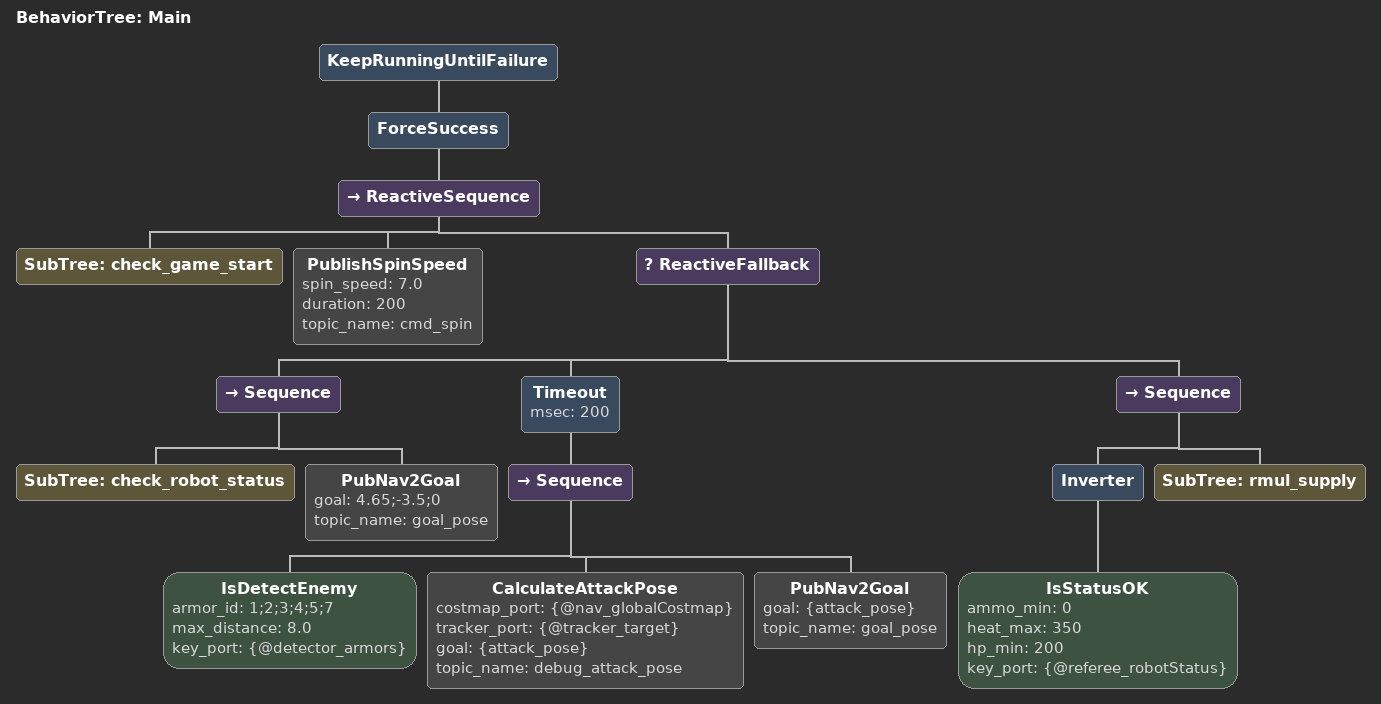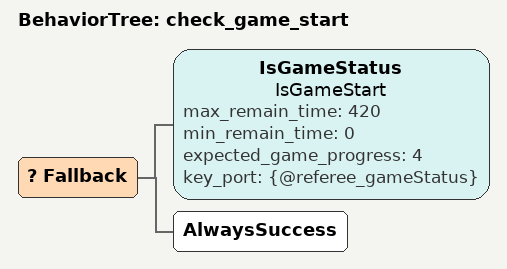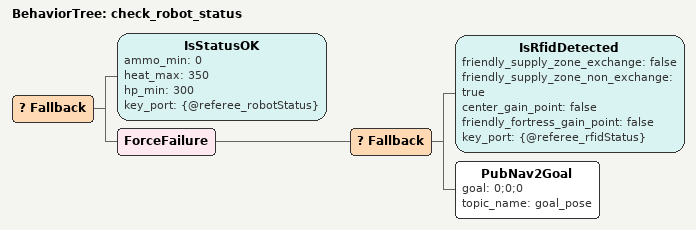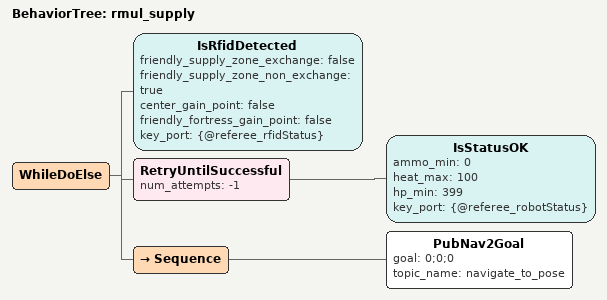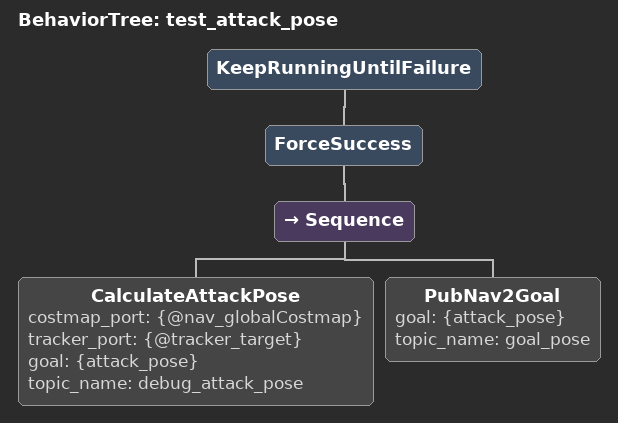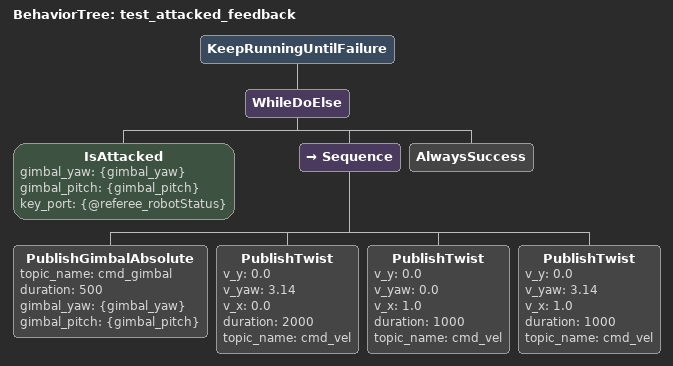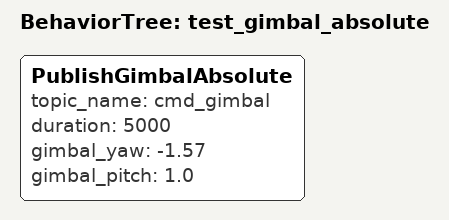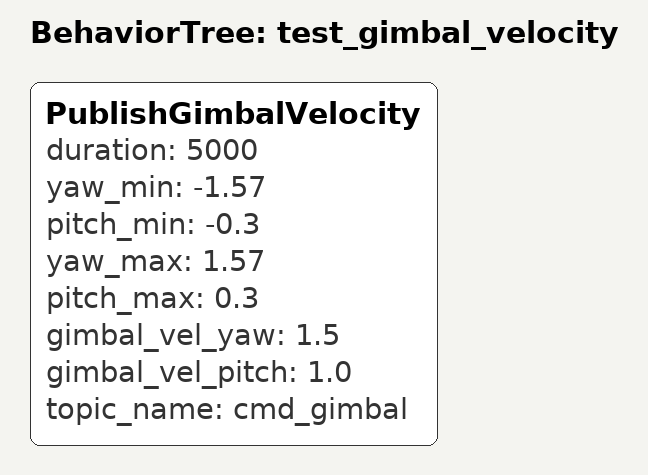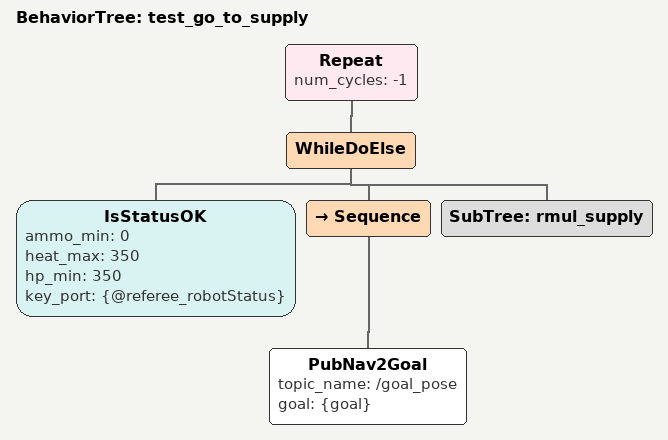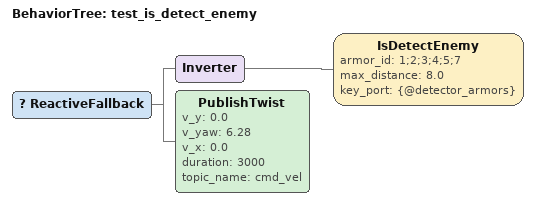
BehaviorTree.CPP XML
<?xml version="1.0" encoding="UTF-8"?>
<root BTCPP_format="4" main_tree_to_execute="Main">
  <!-- ===== Main：统一调度 dev_rm + rmul_2025 ===== -->
  <BehaviorTree ID="Main">
    <KeepRunningUntilFailure>
      <ForceSuccess>
        <ReactiveSequence>
          <!-- 开赛门控 -->
          <SubTree ID="check_game_start"/>

          <!-- 旋转待机（可被上层抢占） -->
          <PublishSpinSpeed spin_speed="7.0" duration="200" topic_name="cmd_spin"/>

          <!-- 优先级：补给 > 战斗(简化版) > 默认点位 -->
          <ReactiveFallback>

            <!-- 1) 状态不 OK -> 补给 -->
            <Sequence>
              <SubTree ID="check_robot_status"/>
              <PubNav2Goal goal="4.65;-3.5;0" topic_name="goal_pose"/>
            </Sequence>

          <Timeout msec="200">
            <Sequence>
              <IsDetectEnemy armor_id="1;2;3;4;5;7" max_distance="8.0" key_port="{@detector_armors}"/>
              <CalculateAttackPose costmap_port="{@nav_globalCostmap}"
                                   tracker_port="{@tracker_target}"
                                   goal="{attack_pose}"
                                   topic_name="debug_attack_pose"/>
              <PubNav2Goal goal="{attack_pose}" topic_name="goal_pose"/>
            </Sequence>
          </Timeout>

            <Sequence>
              <Inverter>
                <IsStatusOK ammo_min="0" heat_max="350" hp_min="200" key_port="{@referee_robotStatus}"/>
              </Inverter>
              <SubTree ID="rmul_supply"/>
            </Sequence>

            <!-- 2) 战斗（最初简化版：检测→计算→发布目标点） -->

            <!-- 3) 默认点位 -->

          </ReactiveFallback>
        </ReactiveSequence>
      </ForceSuccess>
    </KeepRunningUntilFailure>
  </BehaviorTree>

  <!-- ===== rmul_2025：开赛判定 / 状态检查 ===== -->
  <BehaviorTree ID="check_game_start">
    <Fallback>

      <IsGameStatus name="IsGameStart" max_remain_time="420" min_remain_time="0"
                    expected_game_progress="4" key_port="{@referee_gameStatus}"/>
      <AlwaysSuccess/>
    </Fallback>
  </BehaviorTree>

  <BehaviorTree ID="check_robot_status">
    <Fallback>
      <IsStatusOK ammo_min="0" heat_max="350" hp_min="300" key_port="{@referee_robotStatus}"/>
      <ForceFailure>
        <Fallback>
          <IsRfidDetected friendly_supply_zone_exchange="false" friendly_supply_zone_non_exchange="true"
                          center_gain_point="false" friendly_fortress_gain_point="false"
                          key_port="{@referee_rfidStatus}"/>
          <PubNav2Goal goal="0;0;0" topic_name="goal_pose"/>
        </Fallback>
      </ForceFailure>
    </Fallback>
  </BehaviorTree>

  <!-- ===== dev_rm：补给逻辑 ===== -->
  <BehaviorTree ID="rmul_supply">
    <WhileDoElse>
      <IsRfidDetected friendly_supply_zone_exchange="false" friendly_supply_zone_non_exchange="true"
                      center_gain_point="false" friendly_fortress_gain_point="false"
                      key_port="{@referee_rfidStatus}"/>
      <RetryUntilSuccessful num_attempts="-1">
        <IsStatusOK ammo_min="0" heat_max="100" hp_min="399" key_port="{@referee_robotStatus}"/>
      </RetryUntilSuccessful>
      <Sequence>
        <PubNav2Goal goal="0;0;0"
                        topic_name="navigate_to_pose"/>

      </Sequence>

    </WhileDoElse>
  </BehaviorTree>

  <!-- ===== 你的六个测试树：保留用于单独联调 ===== -->
  <BehaviorTree ID="test_attack_pose">
    <KeepRunningUntilFailure>
      <ForceSuccess>
        <Sequence>
          <CalculateAttackPose costmap_port="{@nav_globalCostmap}" tracker_port="{@tracker_target}"
                               goal="{attack_pose}" topic_name="debug_attack_pose"/>
          <PubNav2Goal goal="{attack_pose}" topic_name="goal_pose"/>
        </Sequence>
      </ForceSuccess>
    </KeepRunningUntilFailure>
  </BehaviorTree>

  <BehaviorTree ID="test_attacked_feedback">
    <KeepRunningUntilFailure>
      <WhileDoElse>
        <IsAttacked gimbal_yaw="{gimbal_yaw}" gimbal_pitch="{gimbal_pitch}"
                    key_port="{@referee_robotStatus}"/>
        <Sequence>
          <PublishGimbalAbsolute topic_name="cmd_gimbal" duration="500"
                                 gimbal_yaw="{gimbal_yaw}" gimbal_pitch="{gimbal_pitch}"/>
          <PublishTwist v_y="0.0" v_yaw="3.14" v_x="0.0" duration="2000" topic_name="cmd_vel"/>
          <PublishTwist v_y="0.0" v_yaw="0.0" v_x="1.0"  duration="1000" topic_name="cmd_vel"/>
          <PublishTwist v_y="0.0" v_yaw="3.14" v_x="1.0"  duration="1000" topic_name="cmd_vel"/>
        </Sequence>
        <AlwaysSuccess/>
      </WhileDoElse>
    </KeepRunningUntilFailure>
  </BehaviorTree>

  <BehaviorTree ID="test_gimbal_absolute">
    <PublishGimbalAbsolute topic_name="cmd_gimbal" duration="5000"
                           gimbal_yaw="-1.57" gimbal_pitch="1.0"/>
  </BehaviorTree>

  <BehaviorTree ID="test_gimbal_velocity">
    <PublishGimbalVelocity duration="5000" yaw_min="-1.57" pitch_min="-0.3"
                           yaw_max="1.57" pitch_max="0.3"
                           gimbal_vel_yaw="1.5" gimbal_vel_pitch="1.0"
                           topic_name="cmd_gimbal"/>
  </BehaviorTree>

  <BehaviorTree ID="test_go_to_supply">
    <Repeat num_cycles="-1">
      <WhileDoElse>
        <IsStatusOK ammo_min="0" heat_max="350" hp_min="350" key_port="{@referee_robotStatus}"/>
        <Sequence>
          <PubNav2Goal topic_name="/goal_pose" goal="{goal}" />

        </Sequence>
        <SubTree ID="rmul_supply"/>
      </WhileDoElse>
    </Repeat>
  </BehaviorTree>

  <BehaviorTree ID="test_is_detect_enemy">
    <ReactiveFallback>
      <Inverter>
        <IsDetectEnemy armor_id="1;2;3;4;5;7" max_distance="8.0" key_port="{@detector_armors}"/>
      </Inverter>
      <PublishTwist v_y="0.0" v_yaw="6.28" v_x="0.0" duration="3000" topic_name="cmd_vel"/>
    </ReactiveFallback>
  </BehaviorTree>

  <!-- === 节点模型（Models）合并：使用你提供的 models.xml === -->
</root>
